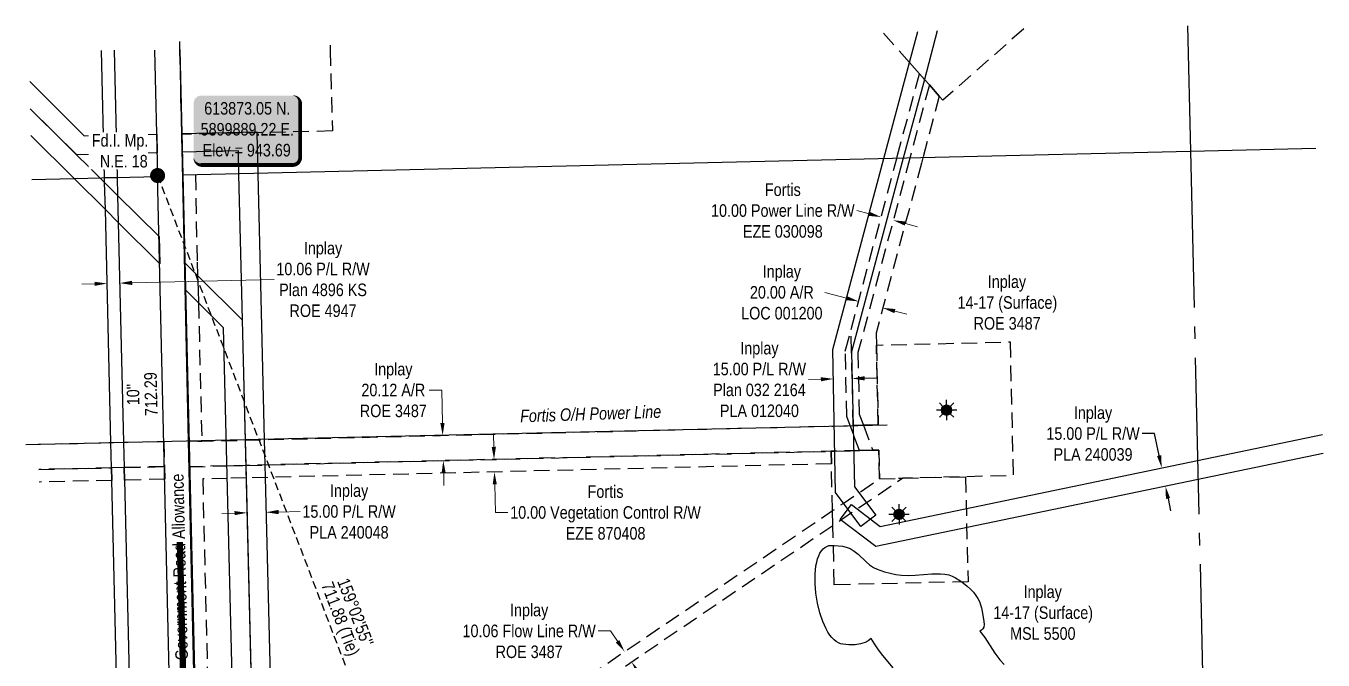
# Model space of a CAD drawing. Extents: x 613557 to 617779, y 5898664 to 5902038.
# Drawn here: x 613768 to 614803, y 5899502 to 5900009 of the extents above; entities that cross this region are included whole.
import ezdxf
from ezdxf.enums import TextEntityAlignment as Align

# ---------------------------------------------------------------- set-up
doc = ezdxf.new("R2010")
doc.units = 0
doc.header["$LTSCALE"] = 5
doc.header["$PDSIZE"] = 0.5
for name, pattern in [('foc-ACCESSROAD', [3.75, 2.5, -1.25]), ('foc-FLOWLINE', [3.75, 2.5, -1.25]), ('foc-QUARTERLINE', [33, 25, -3, 2, -3]), ('foc-TIELINE', [1.875, 1.25, -0.625])]:
    doc.linetypes.add(name, pattern=pattern)
doc.layers.get('Defpoints').update_dxf_attribs({"color": 9})
for name, color, linetype in [('AS-POWER', 104, 'foc-POWER'), ('AS-ROADS', 254, 'Continuous'), ('AS-SYMBOL', 7, 'Continuous'), ('C-AR', 13, 'foc-ACCESSROAD'), ('C-RW', 13, 'Continuous'), ('C-WS', 13, 'foc-ACCESSROAD'), ('C-WS-S', 13, 'Continuous'), ('DETAIL-T', 7, 'Continuous'), ('F-EZE', 190, 'foc-FLOWLINE'), ('F-RW', 190, 'Continuous'), ('L-BD', 7, 'Continuous'), ('L-MON', 1, 'Continuous'), ('L-ROAD-T', 7, 'Continuous'), ('L-SEC', 7, 'Continuous'), ('L-SECQ', 8, 'foc-QUARTERLINE'), ('L-TIE', 7, 'foc-TIELINE'), ('WETLAND', 143, 'Continuous')]:
    doc.layers.add(name, color=color, linetype=linetype)
for name, color, linetype, lineweight in [('C-AR-T', 13, 'Continuous', 9), ('C-RW-T', 13, 'Continuous', 9), ('C-RW-T1', 13, 'Continuous', 9), ('C-RW-T2', 13, 'Continuous', 9), ('F-EZE-T', 190, 'Continuous', 9), ('F-RW-T1', 190, 'Continuous', 9)]:
    doc.layers.add(name, color=color, linetype=linetype, lineweight=lineweight)
doc.styles.add('80', font='ARIALN.TTF', dxfattribs={"height": 10})
doc.styles.add('80CG', font='ARIALN.TTF', dxfattribs={"height": 10})
doc.styles.add('80L', font='ARIALN.TTF', dxfattribs={"height": 10})
doc.styles.add('foc-LtypeFont', font='ARIALN.TTF', dxfattribs={"height": 7.35})
doc.linetypes.add('foc-POWER', pattern='A,6,-1,["P",foc-LtypeFont,S=0.2,R=0,X=-0.625,Y=-0.75],-1.24,4', length=12.24)
doc.linetypes.add('foc-POWER-NOLINE', pattern='A,0,-4,["P",foc-LtypeFont,S=0.2,R=0,X=-0.625,Y=-0.75],-8.24', length=12.24)
doc.dimstyles.new('Compass 5 000', dxfattribs={"dimscale": 5, "dimtxt": 9, "dimasz": 2, "dimexe": 0.2, "dimexo": 0.0625, "dimgap": 0.5, "dimtad": 0, "dimtih": 1, "dimtoh": 1, "dimzin": 0, "dimdsep": 46, "dimtxsty": '80CG', "dimcen": 0.1, "dimse1": 1, "dimse2": 1, "dimclrd": 256, "dimclrt": 256, "dimaunit": 1, "dimadec": 4, "dimazin": 0, "dimtfac": 0.06, "dimtofl": 0, "dimtmove": 0, "dimatfit": 1, "dimfxl": 0.2, "dimtolj": 1, "dimtzin": 0, "dimlwd": -1, "dimarcsym": 0})

# ---------------------------------------------------------------- blocks, each defined once
blk = doc.blocks.new('*D384')
at = {"layer": 'C-RW', "transparency": 16777216}
for p, q in [((614668.8, 5899683.1), (614658.8, 5899683.1)), ((614672.4, 5899665.6), (614668.8, 5899683.1)), ((614679.6, 5899631.3), (614681.6, 5899621.5))]:
    blk.add_line(p, q, dxfattribs=at)
for points in [[(614674.1, 5899665.9), (614670.8, 5899665.2), (614674.5, 5899655.8)], [(614681.2, 5899631.7), (614677.9, 5899631), (614677.5, 5899641.1)]]:
    blk.add_solid(points, dxfattribs=at)
at = {"layer": 'Defpoints', "color": 0, "transparency": 16777216}
for p in [(614622.8, 5899645), (614677.5, 5899641.1), (614625.9, 5899630.3)]:
    blk.add_point(p, dxfattribs=at)
at = {"layer": 'C-RW', "transparency": 16777216, "insert": (614619.7, 5899683.1), "char_height": 10, "attachment_point": 5, "style": '80CG'}
blk.add_mtext('\\A1;Inplay\\P15.00 P/L R/W\\PPLA 240039', dxfattribs=at)
blk = doc.blocks.new('*D389')
at = {"layer": 'C-AR-T', "transparency": 16777216}
for p, q in [((614422.9, 5899791.3), (614405.6, 5899795.9)), ((614461.6, 5899781), (614471.2, 5899778.4))]:
    blk.add_line(p, q, dxfattribs=at)
for points in [[(614423.3, 5899792.9), (614422.5, 5899789.7), (614432.6, 5899788.7)], [(614462, 5899782.6), (614461.1, 5899779.3), (614451.9, 5899783.5)]]:
    blk.add_solid(points, dxfattribs=at)
at = {"layer": 'Defpoints', "color": 0, "transparency": 16777216}
for p in [(614432.6, 5899788.7), (614434.4, 5899795.5), (614453.7, 5899790.3)]:
    blk.add_point(p, dxfattribs=at)
at = {"layer": 'C-AR-T', "transparency": 16777216, "insert": (614371.3, 5899795.9), "char_height": 10, "attachment_point": 5, "style": '80CG'}
blk.add_mtext('\\A1;Inplay\\P20.00 A/R\\PLOC 001200', dxfattribs=at)
blk = doc.blocks.new('*D390')
at = {"layer": 'C-AR-T', "transparency": 16777216}
for p, q in [((614234.6, 5899525.5), (614224.6, 5899525.5)), ((614240.2, 5899517.3), (614234.6, 5899525.5)), ((614257.1, 5899492.4), (614262.7, 5899484.1))]:
    blk.add_line(p, q, dxfattribs=at)
for points in [[(614241.6, 5899518.2), (614238.8, 5899516.3), (614245.8, 5899509)], [(614258.4, 5899493.3), (614255.7, 5899491.5), (614251.4, 5899500.7)]]:
    blk.add_solid(points, dxfattribs=at)
at = {"layer": 'Defpoints', "color": 0, "transparency": 16777216}
for p in [(614245.8, 5899509), (614136.8, 5899435.1), (614142.4, 5899426.7)]:
    blk.add_point(p, dxfattribs=at)
at = {"layer": 'C-AR-T', "transparency": 16777216, "insert": (614169.6, 5899525.5), "char_height": 10, "attachment_point": 5, "style": '80CG'}
blk.add_mtext('\\A1;Inplay\\P10.06 Flow Line R/W\\PROE 3487', dxfattribs=at)
blk = doc.blocks.new('*D397')
at = {"layer": 'C-RW-T2', "transparency": 16777216}
for p, q in [((613822.7, 5899802.8), (613812.7, 5899802.5)), ((613852.8, 5899803.5), (613966, 5899806.2))]:
    blk.add_line(p, q, dxfattribs=at)
for points in [[(613822.7, 5899804.4), (613822.8, 5899801.1), (613832.7, 5899803)], [(613852.7, 5899805.2), (613852.8, 5899801.8), (613842.8, 5899803.3)]]:
    blk.add_solid(points, dxfattribs=at)
at = {"layer": 'Defpoints', "color": 0, "transparency": 16777216}
for p in [(613832.7, 5899803), (613839.4, 5899529.1), (613849.4, 5899529.3)]:
    blk.add_point(p, dxfattribs=at)
at = {"layer": 'C-RW-T2', "transparency": 16777216, "insert": (614005.1, 5899806.2), "char_height": 10, "attachment_point": 5, "style": '80CG'}
blk.add_mtext('\\A1;Inplay\\P10.06 P/L R/W\\PPlan 4896 KS\\PROE 4947', dxfattribs=at)
blk = doc.blocks.new('*D399')
at = {"layer": 'C-RW-T', "transparency": 16777216}
for p, q in [((614402.5, 5899726.5), (614392.5, 5899726.3)), ((614437.4, 5899727.3), (614447.4, 5899727.5))]:
    blk.add_line(p, q, dxfattribs=at)
for points in [[(614402.4, 5899728.2), (614402.5, 5899724.9), (614412.5, 5899726.8)], [(614437.4, 5899729), (614437.5, 5899725.6), (614427.4, 5899727.1)]]:
    blk.add_solid(points, dxfattribs=at)
at = {"layer": 'Defpoints', "color": 0, "transparency": 16777216}
for p in [(614412.4, 5899730.3), (614412.5, 5899726.8), (614427.4, 5899730.6)]:
    blk.add_point(p, dxfattribs=at)
at = {"layer": 'C-RW-T', "transparency": 16777216, "insert": (614353.4, 5899726.3), "char_height": 10, "attachment_point": 5, "style": '80CG'}
blk.add_mtext('\\A1;Inplay\\P15.00 P/L R/W\\PPlan 032 2164^JPLA 012040', dxfattribs=at)
blk = doc.blocks.new('*D404')
at = {"layer": 'Defpoints', "color": 0, "transparency": 16777216}
for p in [(614098, 5899661.5), (614098.2, 5899651.5), (614141.9, 5899652.5)]:
    blk.add_point(p, dxfattribs=at)
at = {"layer": 'F-EZE-T', "transparency": 16777216}
for p, q in [((614141.4, 5899672.5), (614141.2, 5899682.5)), ((614142.1, 5899642.5), (614142.7, 5899620.1)), ((614142.7, 5899620.1), (614152.7, 5899620.1))]:
    blk.add_line(p, q, dxfattribs=at)
for points in [[(614143.1, 5899672.6), (614139.7, 5899672.5), (614141.6, 5899662.5)], [(614143.8, 5899642.6), (614140.5, 5899642.5), (614141.9, 5899652.5)]]:
    blk.add_solid(points, dxfattribs=at)
at = {"layer": 'F-EZE-T', "transparency": 16777216, "insert": (614230.6, 5899620.1), "char_height": 10, "attachment_point": 5, "style": '80CG'}
blk.add_mtext('\\A1;Fortis\\P10.00 Vegetation Control R/W\\PEZE 870408', dxfattribs=at)
blk = doc.blocks.new('*D405')
at = {"layer": 'Defpoints', "color": 0, "transparency": 16777216}
for p in [(614460.2, 5899853.5), (614447.8, 5899845.9), (614457.5, 5899843.4)]:
    blk.add_point(p, dxfattribs=at)
at = {"layer": 'F-EZE-T', "transparency": 16777216}
for p, q in [((614440.9, 5899858.7), (614431.2, 5899861.2)), ((614469.9, 5899850.9), (614479.5, 5899848.3))]:
    blk.add_line(p, q, dxfattribs=at)
for points in [[(614441.3, 5899860.3), (614440.4, 5899857), (614450.5, 5899856.1)], [(614470.3, 5899852.5), (614469.4, 5899849.3), (614460.2, 5899853.5)]]:
    blk.add_solid(points, dxfattribs=at)
at = {"layer": 'F-EZE-T', "transparency": 16777216, "insert": (614372.1, 5899861.2), "char_height": 10, "attachment_point": 5, "style": '80CG'}
blk.add_mtext('\\A1;Fortis\\P10.00 Power Line R/W\\PEZE 030098', dxfattribs=at)
blk = doc.blocks.new('*D409')
at = {"layer": 'Defpoints', "color": 0, "transparency": 16777216}
for p in [(613931.7, 5899533.3), (613946.8, 5899533.7), (613949.8, 5899411.1)]:
    blk.add_point(p, dxfattribs=at)
at = {"layer": 'F-RW-T1', "transparency": 16777216}
for p, q in [((613924.8, 5899410.4), (613914.8, 5899410.2)), ((613959.8, 5899411.3), (613970.4, 5899411.6))]:
    blk.add_line(p, q, dxfattribs=at)
for points in [[(613924.7, 5899412.1), (613924.8, 5899408.8), (613934.8, 5899410.7)], [(613959.7, 5899413), (613959.8, 5899409.6), (613949.8, 5899411.1)]]:
    blk.add_solid(points, dxfattribs=at)
at = {"layer": 'F-RW-T1', "transparency": 16777216, "insert": (614009.5, 5899411.6), "char_height": 10, "attachment_point": 5, "style": '80CG'}
blk.add_mtext('\\A1;Keyera\\P15.00 P/L R/W\\PPlan 052 5152\\PPLA 034290', dxfattribs=at)
blk = doc.blocks.new('RISER')
h = blk.add_hatch(color=255)
h.dxf.hatch_style = 1
edge = h.paths.add_edge_path()
edge.add_arc((0, 0), 0.7, 0, 360)
blk.add_hatch(color=48).paths.add_polyline_path([(0.58, -0.15), (-0.58, -0.15, 0.774597)])
at = {"color": 48}
blk.add_line((-0.58, -0.15), (0.58, -0.15), dxfattribs=at)
blk.add_circle((0, 0), 0.6, dxfattribs=at)
blk = doc.blocks.new('GAS')
h = blk.add_hatch(color=255)
h.dxf.hatch_style = 1
edge = h.paths.add_edge_path()
edge.add_arc((0, 0), 0.9, 0, 360)
for p, q in [((-0.81, 0), (-1.62, 0)), ((-0.57, 0.57), (-1.14, 1.14)), ((0, 0.81), (0, 1.62)), ((0.57, 0.57), (1.14, 1.14)), ((1.62, 0), (0.81, 0)), ((-0.57, -0.57), (-1.14, -1.14)), ((0, -0.81), (0, -1.62)), ((1.14, -1.14), (0.57, -0.57))]:
    blk.add_line(p, q)
blk.add_circle((0, 0), 0.8)
blk = doc.blocks.new('*D412')
at = {"layer": 'C-RW-T1', "ltscale": 0.2, "transparency": 16777216}
for p, q in [((613934.4, 5899619.6), (613924.4, 5899619.4)), ((613969.6, 5899620.5), (613986.8, 5899620.9))]:
    blk.add_line(p, q, dxfattribs=at)
for points in [[(613969.6, 5899622.2), (613969.7, 5899618.8), (613959.6, 5899620.3)], [(613934.4, 5899621.3), (613934.5, 5899618), (613944.4, 5899619.9)]]:
    blk.add_solid(points, dxfattribs=at)
at = {"layer": 'Defpoints', "color": 0, "ltscale": 0.2, "transparency": 16777216}
for p in [(613959.6, 5899620.3), (613945.8, 5899562), (613961.1, 5899562.4)]:
    blk.add_point(p, dxfattribs=at)
at = {"layer": 'C-RW-T1', "ltscale": 0.2, "transparency": 16777216, "insert": (614025.9, 5899620.9), "char_height": 10, "attachment_point": 5, "style": '80CG'}
blk.add_mtext('\\A1;Inplay\\P15.00 P/L R/W\\PPLA 240048', dxfattribs=at)
blk = doc.blocks.new('*D413')
at = {"layer": 'C-RW-T', "ltscale": 0.2, "transparency": 16777216}
for p, q in [((614099.8, 5899717.9), (614089.8, 5899717.9)), ((614100.4, 5899691.7), (614099.8, 5899717.9)), ((614101.4, 5899651.6), (614101.6, 5899641.6))]:
    blk.add_line(p, q, dxfattribs=at)
for points in [[(614102.1, 5899691.7), (614098.7, 5899691.6), (614100.6, 5899681.7)], [(614103, 5899651.6), (614099.7, 5899651.5), (614101.1, 5899661.6)]]:
    blk.add_solid(points, dxfattribs=at)
at = {"layer": 'Defpoints', "color": 0, "ltscale": 0.2, "transparency": 16777216}
for p in [(614100.6, 5899681.7), (614101.7, 5899681.7), (614102.2, 5899661.6)]:
    blk.add_point(p, dxfattribs=at)
at = {"layer": 'C-RW-T', "ltscale": 0.2, "transparency": 16777216, "insert": (614061.2, 5899717.9), "char_height": 10, "attachment_point": 5, "style": '80CG'}
blk.add_mtext('\\A1;Inplay\\P20.12 A/R\\PROE 3487', dxfattribs=at)
blk = doc.blocks.new('fdia')
at = {"color": 255, "const_width": 1}
blk.add_lwpolyline([(-0.5, 0, 1), (0.5, 0, 1)], format="xyb", close=True, dxfattribs=at)
blk = doc.blocks.new('Fdiaa')
blk.add_blockref('fdia', (0, 0))
blk = doc.blocks.new('fdib')
at = {"color": 1, "const_width": 1.6}
blk.add_lwpolyline([(-0.4, 0, 1), (0.4, 0, 1)], format="xyb", close=True, dxfattribs=at)
at = {"color": 1}
blk.add_circle((0, 0), 0.8, dxfattribs=at)
blk = doc.blocks.new('Fdibb')
blk.add_blockref('fdib', (0, 0))
blk = doc.blocks.new('fdicc')
for name in ['Fdibb', 'Fdiaa']:
    blk.add_blockref(name, (0, 0))
blk = doc.blocks.new('FDI')
blk.add_blockref('fdicc', (0, 0))
blk = doc.blocks.new('*U449')
h = blk.add_hatch(color=254)
edge = h.paths.add_edge_path()
edge.add_line((-36.5, -28.5), (36.5, -28.5))
edge.add_arc((36.5, -22.5), 6, 270, 360)
edge.add_line((42.5, -22.5), (42.5, 21))
edge.add_arc((36.5, 21), 6, 0, 90)
edge.add_line((36.5, 27), (-36.5, 27))
edge.add_arc((-36.5, 21), 6, 90, 180)
edge.add_line((-42.5, 21), (-42.5, -22.5))
edge.add_arc((-36.5, -22.5), 6, 180, 270)
at = {"color": 1, "flags": 128}
blk.add_lwpolyline([(-36.5, -28.5, 3, 3, 0), (36.5, -28.5, 3, 3, 0.414214), (42.5, -22.5, 3, 3, 0), (42.5, 21, 3, 0, 0.414214), (36.5, 27, 0, 0, 0), (-36.5, 27, 0, 0, 0.414214), (-42.5, 21, 0, 0, 0), (-42.5, -22.5, 0, 3, 0.414214)], format="xyseb", close=True, dxfattribs=at)
blk.add_lwpolyline([(-30.1, -10.4, 0, 10, 0), (0, 0, 5, 5, 0)], format="xyseb", dxfattribs=at)
at = {"color": 1, "style": '80'}
blk.add_attdef('ENTER_TEXT_001', (-36, -5), '', height=10, dxfattribs=at)

msp = doc.modelspace()

# ---------------------------------------------------------------- linework, layer by layer
at = {"layer": 'AS-POWER', "linetype": 'foc-POWER-NOLINE', "flags": 128}
for points in [[(613906.757, 5899285.711), (613897.625, 5899677.021), (613890.674, 5899996.341)], [(613767.958, 5899674.374), (614455.47, 5899690.071)]]:
    msp.add_lwpolyline(points, dxfattribs=at)
at = {"layer": 'AS-ROADS', "const_width": 4.998, "flags": 128}
msp.add_lwpolyline([(613905.732, 5898985.433), (613890.819, 5899596.571)], dxfattribs=at)
at = {"layer": 'C-AR'}
msp.add_lwpolyline([(614436.417, 5899689.768), (614428.261, 5899689.571), (614426.986, 5899748.411), (614426.598, 5899766.358), (614463.052, 5899902.956), (614463.417, 5899904.369), (614481.087, 5899970.543), (614485.068, 5899966.033), (614489.039, 5899961.535), (614496.988, 5899952.53), (614483.882, 5899903.468), (614482.744, 5899899.214), (614446.499, 5899763.33), (614446.73, 5899753.77), (614448.265, 5899690.054), (614436.417, 5899689.768)], close=True, dxfattribs=at)
at = {"layer": 'C-RW'}
for points in [[(614495.413, 5900004.733), (614485.068, 5899966.033), (614468.242, 5899903.083), (614426.986, 5899748.411), (614429.321, 5899640.649), (614446.331, 5899617.942), (614434.331, 5899608.952), (614414.077, 5899635.989), (614411.949, 5899750.221), (614452.668, 5899902.701), (614473.167, 5899979.516), (614479.798, 5900004.365)], [(613838.377, 5899989.235), (613840.742, 5899887.74), (613830.692, 5899887.509), (613828.256, 5899988.997)], [(613770.94, 5899964.247), (613814.532, 5899920.942), (613829.881, 5899921.307), (613839.954, 5899921.548), (613872.307, 5899922.318), (613872.667, 5899907.328), (613840.303, 5899906.557), (613830.24, 5899906.318), (613829.276, 5899906.295), (613808.479, 5899905.799), (613771.452, 5899942.583)], [(613952.281, 5899309.879), (613943.937, 5899647.753), (613943.69, 5899657.756), (613943.193, 5899677.883), (613940.823, 5899773.807), (613940.287, 5899795.517), (613937.952, 5899890.072), (613937.488, 5899908.871), (613892.771, 5899907.807), (613892.431, 5899921.983), (613892.411, 5899922.797), (613952.122, 5899924.219), (613952.142, 5899923.388), (613952.956, 5899890.44), (613955.678, 5899780.198), (613958.197, 5899678.244), (613958.694, 5899658.117), (613958.941, 5899648.114), (613967.046, 5899319.895)], [(613845.662, 5899267.787), (613836.531, 5899645.794), (613836.29, 5899655.796), (613835.802, 5899675.978), (613831.342, 5899862.012), (613830.786, 5899883.595), (613830.692, 5899887.509), (613840.742, 5899887.74), (613841.089, 5899873.344), (613841.646, 5899851.733), (613845.853, 5899676.215), (613846.341, 5899656.029), (613846.583, 5899646.026), (613855.716, 5899268.005)]]:
    msp.add_lwpolyline(points, dxfattribs=at)
at = {"layer": 'C-RW', "flags": 128}
msp.add_lwpolyline([(614803.299, 5899667.291), (614446.317, 5899592.951), (614417.761, 5899614.44), (614426.777, 5899626.421), (614449.907, 5899609.015), (614802.934, 5899682.531)], dxfattribs=at)
at = {"layer": 'C-WS'}
for points in [[(614564.354, 5900006.359), (614499.785, 5899949.361), (614496.988, 5899952.53), (614489.039, 5899961.535), (614485.068, 5899966.033), (614481.087, 5899970.543), (614473.167, 5899979.516), (614451.814, 5900003.705)], [(614010.747, 5899993.301), (614010.832, 5899989.417), (614012.607, 5899924.81), (613892.431, 5899921.983), (613890.785, 5899990.472)], [(613777.778, 5899674.606), (613835.802, 5899675.978), (613845.853, 5899676.215), (613878.052, 5899676.976), (613878.527, 5899656.773), (613846.341, 5899656.029), (613836.29, 5899655.796), (613778.253, 5899654.455)]]:
    msp.add_lwpolyline(points, dxfattribs=at)
at = {"layer": 'C-WS', "flags": 128}
msp.add_lwpolyline([(614553.438, 5899756.342), (614556.009, 5899649.634), (614517.897, 5899648.709), (614467.895, 5899647.508), (614438.622, 5899627.648), (614426.197, 5899619.219), (614412.065, 5899609.634), (613952.576, 5899297.925), (613937.805, 5899287.904), (613934.679, 5899285.783), (613918.006, 5899275.163), (613907.767, 5899268.647), (613907.485, 5899280.658), (613917.72, 5899287.054), (613929.345, 5899294.32), (613937.509, 5899299.859), (613952.281, 5899309.879), (614411.778, 5899621.609), (614420.156, 5899627.291), (614432.578, 5899635.718), (614449.298, 5899647.062), (614448.749, 5899669.928), (614443.844, 5899669.811), (614433.262, 5899669.557), (614428.697, 5899669.447), (614413.706, 5899669.087), (614410.639, 5899669.013), (613943.69, 5899657.756), (613928.667, 5899657.394), (613898.647, 5899656.672), (613898.174, 5899676.798), (613908.333, 5899677.043), (613928.169, 5899677.521), (613943.193, 5899677.883), (614413.27, 5899689.208), (614425.838, 5899689.513), (614428.261, 5899689.571), (614436.417, 5899689.768), (614448.265, 5899690.054), (614446.73, 5899753.77), (614553.438, 5899756.342)], close=True, dxfattribs=at)
at = {"layer": 'C-WS'}
msp.add_lwpolyline([(614448.749, 5899669.928), (614449.298, 5899647.062), (614464.542, 5899647.428), (614467.895, 5899647.508), (614517.897, 5899648.709), (614519.909, 5899564.866), (614413.201, 5899562.305), (614412.065, 5899609.634), (614411.778, 5899621.609), (614410.878, 5899659.011), (614410.639, 5899669.013), (614413.706, 5899669.087), (614428.697, 5899669.447), (614433.262, 5899669.557), (614443.844, 5899669.811), (614448.749, 5899669.928)], close=True, dxfattribs=at)
at = {"layer": 'F-EZE'}
for points in [[(614443.844, 5899669.811), (614433.262, 5899669.557), (614428.413, 5899682.591), (614425.838, 5899689.513), (614423.099, 5899696.873), (614421.97, 5899749.013), (614426.598, 5899766.358), (614463.052, 5899902.956), (614463.417, 5899904.369), (614481.087, 5899970.543), (614485.068, 5899966.033), (614489.039, 5899961.535), (614473.476, 5899903.213), (614432.003, 5899747.809), (614433.065, 5899698.778), (614436.417, 5899689.768), (614443.844, 5899669.811)], [(613908.333, 5899677.043), (613898.174, 5899676.798), (613893.17, 5899889.73), (613903.212, 5899889.957), (613904.584, 5899820.119), (613904.988, 5899809.472), (613905.418, 5899798.176), (613905.671, 5899787.655), (613908.333, 5899677.043)], [(613917.72, 5899287.054), (613907.485, 5899280.658), (613898.647, 5899656.672), (613928.667, 5899657.394), (613943.69, 5899657.756), (614410.639, 5899669.013), (614410.878, 5899659.011), (613943.937, 5899647.753), (613928.914, 5899647.392), (613909.059, 5899646.914), (613917.72, 5899287.054)], [(613878.527, 5899656.773), (613878.762, 5899646.77), (613846.583, 5899646.026), (613846.341, 5899656.029), (613878.527, 5899656.773)]]:
    msp.add_lwpolyline(points, close=True, dxfattribs=at)
msp.add_lwpolyline([(613778.253, 5899654.455), (613836.29, 5899655.796), (613836.531, 5899645.794), (613778.489, 5899644.452)], dxfattribs=at)
at = {"layer": 'F-RW'}
msp.add_lwpolyline([(613771.452, 5899942.584), (613826.976, 5899887.424), (613830.786, 5899883.595), (613841.089, 5899873.344), (613874.277, 5899840.434), (613874.799, 5899818.728), (613841.646, 5899851.733), (613831.342, 5899862.012), (613806.402, 5899886.952), (613771.954, 5899921.288)], dxfattribs=at)
msp.add_lwpolyline([(613957.867, 5898972.944, 0.11502491), (613955.406, 5898973.031, 0.18910183), (613952.948, 5898971.464, -0.18910183), (613950.49, 5898969.897, -0.11502491), (613948.029, 5898969.984, -0.09819619), (613945.453, 5898971.261), (613945.065, 5898985.577), (613925.774, 5899767.64), (613905.671, 5899787.656), (613895.417, 5899797.866), (613894.896, 5899819.519), (613904.989, 5899809.473), (613940.616, 5899774.014), (613960.055, 5898985.951), (613960.443, 5898971.668, 0.09819619)], format="xyb", close=True, dxfattribs=at)
at = {"layer": 'L-SEC'}
for p, q in [((613893.17, 5899889.714), (614697.44, 5899908.725)), ((614697.44, 5899908.725), (614797.447, 5899911.151))]:
    msp.add_line(p, q, dxfattribs=at)
at = {"layer": 'L-SEC', "flags": 128}
for points in [[(613870.661, 5899989.231), (613873.063, 5899889.257)], [(613890.768, 5899989.703), (613893.17, 5899889.73)], [(613772.783, 5899886.187), (613873.12, 5899888.484)], [(613891.978, 5899084.688), (613873.047, 5899889.224)], [(613893.17, 5899889.73), (613912.079, 5899085.196)]]:
    msp.add_lwpolyline(points, dxfattribs=at)
at = {"layer": 'L-SECQ', "flags": 128}
for points in [[(614695.04, 5900008.698), (614697.44, 5899908.725)], [(614697.44, 5899908.725), (614715.387, 5899134.727)]]:
    msp.add_lwpolyline(points, dxfattribs=at)
at = {"layer": 'L-TIE', "flags": 128}
msp.add_lwpolyline([(613873.047, 5899889.224), (614127.497, 5899224.668)], dxfattribs=at)
at = {"layer": 'WETLAND'}
msp.add_lwpolyline([(614460.24, 5899496.012), (614451.916, 5899506.009), (614448.479, 5899510.39), (614445.21, 5899515.158), (614442.736, 5899519.629), (614440.138, 5899517.521), (614437.733, 5899516.219), (614434.101, 5899515.155), (614429.76, 5899514.555), (614424.875, 5899514.451), (614420.018, 5899514.857), (614418.21, 5899515.277), (614416.43, 5899516.023), (614414.683, 5899517.091), (614412.975, 5899518.479), (614411.311, 5899520.183), (614409.7, 5899522.194), (614408.149, 5899524.503), (614406.667, 5899527.097), (614403.92, 5899533.147), (614401.579, 5899540.104), (614399.731, 5899547.713), (614398.461, 5899555.632), (614397.83, 5899563.435), (614397.856, 5899570.818), (614398.537, 5899577.467), (614399.117, 5899580.443), (614399.851, 5899583.156), (614400.723, 5899585.563), (614401.735, 5899587.681), (614402.883, 5899589.5), (614404.162, 5899591.011), (614405.565, 5899592.209), (614407.089, 5899593.09), (614408.728, 5899593.652), (614410.48, 5899593.893), (614413.378, 5899593.886), (614416.604, 5899593.637), (614419.817, 5899593.171), (614422.744, 5899592.53), (614425.899, 5899591.33), (614429.115, 5899589.359), (614432.335, 5899586.739), (614438.608, 5899580.818), (614441.346, 5899578.447), (614444.368, 5899576.3), (614447.272, 5899574.815), (614453.282, 5899572.821), (614462.262, 5899570.727), (614466.905, 5899570.041), (614472.257, 5899569.87), (614477.615, 5899570.113), (614491.004, 5899571.188), (614497.91, 5899571.221), (614501.398, 5899570.868), (614504.533, 5899570.221), (614507.376, 5899569.269), (614509.956, 5899568.002), (614509.956, 5899568.002), (614513.277, 5899565.934), (614516.432, 5899563.693), (614519.341, 5899561.339), (614521.959, 5899558.907), (614524.242, 5899556.441), (614526.19, 5899553.945), (614527.789, 5899551.436), (614529.034, 5899548.924), (614529.933, 5899546.524), (614530.692, 5899543.885), (614531.76, 5899538.022), (614532.606, 5899532.963), (614532.79, 5899530.672), (614532.536, 5899528.63), (614531.76, 5899527.121), (614530.797, 5899526.22), (614529.359, 5899525.291), (614533.248, 5899520.29), (614541.412, 5899507.896), (614545.386, 5899502.592), (614548.718, 5899498.848)], dxfattribs=at)

# ---------------------------------------------------------------- block references
at = {"layer": 'AS-SYMBOL', "xscale": 4.998076499999997, "yscale": 4.998076499999997, "zscale": 4.998076499999997}
msp.add_blockref('RISER', (614463.651, 5899618.528), dxfattribs=at)
at = {"layer": 'C-WS-S', "xscale": 4.998076499999997, "yscale": 4.998076499999997, "zscale": 4.998076499999997}
for p in [(614502.765, 5899701.879), (614464.889, 5899618.6)]:
    msp.add_blockref('GAS', p, dxfattribs=at)
at = {"layer": 'DETAIL-T'}
ref = msp.add_blockref('*U449', (613944.372, 5899926.119), dxfattribs=dict(at, xscale=0.9996153, yscale=0.9996153, zscale=0.9996153))
ref.add_attrib('ENTER_TEXT_001', '613873.05 N.', (613910.275, 5899937.887), dxfattribs={"layer": '0', "color": 1, "height": 9.99615, "style": '80'})
ref.add_attrib('ENTER_TEXT_002', '5899889.22 E.', (613907.381, 5899921.186), dxfattribs={"layer": '0', "color": 1, "height": 9.99615, "style": '80'})
ref.add_attrib('ENTER_TEXT_003', 'Elev.= 943.69', (613908.997, 5899904.485), dxfattribs={"layer": '0', "color": 1, "height": 9.99615, "style": '80'})

# ---------------------------------------------------------------- texts
at = {"layer": 'AS-POWER', "insert": (614140.879, 5899701.369), "char_height": 9.99615, "attachment_point": 1, "rotation": 1.907957, "style": '80L'}
msp.add_mtext_dynamic_manual_height_columns('\\pi21.361;{\\fArial Narrow|b0|i1|c0|p34;Fortis O/H Power Line}', width=154.5272, gutter_width=50.013, heights=[0], dxfattribs=at)
at = {"layer": 'C-RW-T', "char_height": 10, "attachment_point": 1, "style": '80L'}
for s, width, insert in [('\\pi24.808;Inplay\\P\\pi0.66392;14-17 (Surface)\\P\\pi13.464;ROE 3487', 78.99495, (614510.896, 5899809.52)), ('\\pi24.793;Inplay\\P\\pi0.64909;14-17 (Surface)\\P\\pi14.08;MSL 5500', 78.96531, (614539.436, 5899561.85))]:
    msp.add_mtext_dynamic_manual_height_columns(s, width=width, gutter_width=49.981, heights=[0], dxfattribs=dict(at, insert=insert))
at = {"layer": 'L-BD', "style": '80L'}
for s, height, rotation, p in [('712.29', 9.9962, 91.3479, (613867.672, 5899714.685)), ("10''", 9.9962, 91.3479, (613853.431, 5899714.349)), ('711.88 (Tie)', 9.99615, 290.951171, (614017.986, 5899534.796)), ("159°02'55''", 9.99615, 290.951171, (614031.017, 5899540.551))]:
    msp.add_text(s, height=height, rotation=rotation, dxfattribs=at).set_placement(p, align=Align.MIDDLE)
at = {"layer": 'L-ROAD-T', "style": '80L'}
msp.add_text('Government Road Allowance', height=10, rotation=91.378833, dxfattribs=at).set_placement((613890.497, 5899576.623), align=Align.MIDDLE_CENTER)

# ---------------------------------------------------------------- dimensions: what is measured, and where the dimension line sits
at = {"layer": 'C-AR-T'}
for base, p1, p2, angle, text, picture, middle in [((614432.56, 5899788.697), (614453.699, 5899790.325), (614434.371, 5899795.483), 165.057487, 'Inplay\\P20.00 A/R\\PLOC 001200', '*D389', (614371.316, 5899795.89)), ((614245.788, 5899508.998), (614142.444, 5899426.728), (614136.795, 5899435.056), 124.153588, 'Inplay\\P10.06 Flow Line R/W\\PROE 3487', '*D390', (614169.559, 5899525.549))]:
    dim = msp.add_linear_dim(base=base, p1=p1, p2=p2, angle=angle, text=text, dimstyle='Compass 5 000', dxfattribs=at)
    dim.commit()
    dim.dimension.update_dxf_attribs({"geometry": picture, "text_midpoint": middle, "dimtype": 161})
at = {"layer": 'C-RW'}
dim = msp.add_linear_dim(base=(614677.535, 5899641.101), p1=(614622.811, 5899645.021), p2=(614625.868, 5899630.342), angle=281.763475, text='Inplay\\P15.00 P/L R/W\\PPLA 240039', dimstyle='Compass 5 000', dxfattribs=at)
dim.commit()
dim.dimension.update_dxf_attribs({"geometry": '*D384', "text_midpoint": (614619.702, 5899683.108), "dimtype": 161})
at = {"layer": 'C-RW-T'}
dim = msp.add_aligned_dim(p1=(614427.372, 5899730.583), p2=(614412.382, 5899730.258), distance=3.506, text='Inplay\\P15.00 P/L R/W\\PPlan 032 2164^JPLA 012040', dimstyle='Compass 5 000', override={"dimtxt": 9}, dxfattribs=at)
dim.commit()
dim.dimension.update_dxf_attribs({"geometry": '*D399', "text_midpoint": (614353.376, 5899726.321)})
at = {"layer": 'C-RW-T', "color": 2, "ltscale": 0.2}
dim = msp.add_linear_dim(base=(614100.642, 5899681.676), p1=(614102.154, 5899661.576), p2=(614101.67, 5899681.701), angle=91.380169, text='Inplay\\P20.12 A/R\\PROE 3487', dimstyle='Compass 5 000', override={"dimtxt": 9}, dxfattribs=at)
dim.commit()
dim.dimension.update_dxf_attribs({"geometry": '*D413', "text_midpoint": (614061.235, 5899717.948), "dimtype": 161})
at = {"layer": 'C-RW-T1', "ltscale": 0.2}
dim = msp.add_linear_dim(base=(613959.629, 5899620.252), p1=(613945.846, 5899561.988), p2=(613961.058, 5899562.364), angle=1.41464, text='Inplay\\P15.00 P/L R/W\\PPLA 240048', dimstyle='Compass 5 000', dxfattribs=at)
dim.commit()
dim.dimension.update_dxf_attribs({"geometry": '*D412', "text_midpoint": (614025.913, 5899620.924), "dimtype": 161})
at = {"layer": 'C-RW-T2'}
dim = msp.add_linear_dim(base=(613832.733, 5899803.02), p1=(613849.402, 5899529.324), p2=(613839.351, 5899529.082), angle=181.383774, text='Inplay\\P10.06 P/L R/W\\PPlan 4896 KS\\PROE 4947', dimstyle='Compass 5 000', override={"dimtxt": 9}, dxfattribs=at)
dim.commit()
dim.dimension.update_dxf_attribs({"geometry": '*D397', "text_midpoint": (614005.051, 5899806.238), "dimtype": 161})
at = {"layer": 'F-EZE-T'}
for base, p1, p2, angle, text, picture, middle in [((614460.208, 5899853.497), (614447.837, 5899845.944), (614457.504, 5899843.364), 345.057438, 'Fortis\\P10.00 Power Line R/W\\PEZE 030098', '*D405', (614372.077, 5899861.234)), ((614141.891, 5899652.525), (614097.981, 5899661.475), (614098.222, 5899651.473), 271.381106, 'Fortis\\P10.00 Vegetation Control R/W\\PEZE 870408', '*D404', (614230.607, 5899620.058))]:
    dim = msp.add_linear_dim(base=base, p1=p1, p2=p2, angle=angle, text=text, dimstyle='Compass 5 000', override={"dimtxt": 9}, dxfattribs=at)
    dim.commit()
    dim.dimension.update_dxf_attribs({"geometry": picture, "text_midpoint": middle, "dimtype": 161})
at = {"layer": 'F-RW-T1'}
dim = msp.add_linear_dim(base=(613949.783, 5899411.054), p1=(613931.737, 5899533.298), p2=(613946.754, 5899533.669), angle=1.414732, text='Keyera\\P15.00 P/L R/W\\PPlan 052 5152\\PPLA 034290', dimstyle='Compass 5 000', override={"dimtxt": 10}, dxfattribs=at)
dim.commit()
dim.dimension.update_dxf_attribs({"geometry": '*D409', "text_midpoint": (614009.461, 5899411.562), "dimtype": 161})

# ---------------------------------------------------------------- next in the draw order: texts
at = {"layer": 'L-MON', "insert": (613819.469, 5899922.333), "char_height": 9.99615, "attachment_point": 1, "style": '80L', "bg_fill": 3, "box_fill_scale": 1.15, "bg_fill_color": 256, "bg_fill_true_color": 256, "bg_fill_transparency": 0}
msp.add_mtext_dynamic_manual_height_columns('\\pi1.0448;Fd.I. Mp. \\P\\pi7.4748;N.E. 18', width=44.29551, gutter_width=49.981, heights=[0], dxfattribs=at)

# ---------------------------------------------------------------- next in the draw order: block references
at = {"layer": 'L-MON', "xscale": 4.998076499999997, "yscale": 4.998076499999997, "zscale": 4.998076499999997}
msp.add_blockref('FDI', (613873.047, 5899889.224), dxfattribs=at)

doc.saveas('drawing.dxf')
